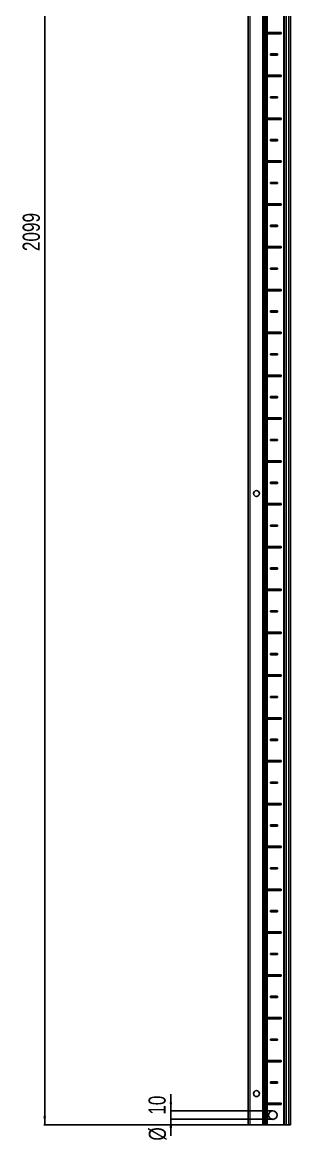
# Model space of a CAD drawing. Header units: millimetres. Extents: x -250 to 5625, y -2447 to 1592.
# Drawn here: x -250 to 62, y -1025 to 281 of the extents above; entities that cross this region are included whole.
import ezdxf

# ---------------------------------------------------------------- set-up
doc = ezdxf.new("R2010")
doc.units = ezdxf.units.MM
doc.layers.add('FORMAT', color=7, linetype='Continuous')
doc.styles.add('SLDTEXTSTYLE0', font='TXT', dxfattribs={"width": 0.75})
doc.dimstyles.new('SLDDIMSTYLE0', dxfattribs={"dimtxt": 20, "dimasz": 10, "dimexe": 0, "dimexo": 0.0625, "dimgap": 5, "dimtad": 2, "dimdec": 1, "dimrnd": 1e-09, "dimzin": 12, "dimdsep": 46, "dimtxsty": 'SLDTEXTSTYLE0', "dimsah": 1, "dimcen": 0.09, "dimadec": 0, "dimazin": 3, "dimtfac": 1, "dimtofl": 0, "dimtmove": 0, "dimatfit": 3, "dimfxl": 0, "dimfrac": 2, "dimtolj": 1, "dimtzin": 12, "dimarcsym": 0})
doc.dimstyles.new('SLDDIMSTYLE1', dxfattribs={"dimtxt": 20, "dimasz": 10, "dimexe": 0, "dimexo": 0.0625, "dimgap": 5, "dimtad": 2, "dimdec": 1, "dimrnd": 1e-09, "dimzin": 12, "dimdsep": 46, "dimtxsty": 'SLDTEXTSTYLE0', "dimsah": 1, "dimcen": 0.09, "dimadec": 0, "dimazin": 3, "dimtfac": 1, "dimtmove": 0, "dimatfit": 0, "dimfxl": 0, "dimfrac": 2, "dimtolj": 1, "dimtzin": 12, "dimarcsym": 0})

# ---------------------------------------------------------------- blocks, each defined once
blk = doc.blocks.new('_D')
at = {"layer": 'FORMAT'}
for p, q in [((35.2, 1092.8), (-225.3, 1092.8)), ((-224.3, 1092.8), (-224.3, -1006.2)), ((35.2, -1006.2), (-225.3, -1006.2))]:
    blk.add_line(p, q, dxfattribs=at)
for points in [[(-224.3, 1092.8), (-225.9, 1082.8), (-222.8, 1082.8)], [(-224.3, -1006.2), (-222.8, -996.2), (-225.9, -996.2)]]:
    blk.add_solid(points, dxfattribs=at)
at = {"layer": 'FORMAT', "insert": (-250.1, 13.7), "char_height": 20, "attachment_point": 1, "rotation": 90, "style": 'SLDTEXTSTYLE0'}
blk.add_mtext('2099', dxfattribs=at)
blk = doc.blocks.new('_D_3')
at = {"layer": 'FORMAT'}
for p, q in [((-77.2, -989.7), (-77.2, -970.5)), ((41.6, -989.7), (-78.2, -989.7)), ((-77.2, -989.7), (-77.2, -999.7)), ((41.6, -999.7), (-78.2, -999.7)), ((-77.2, -999.7), (-77.2, -1019))]:
    blk.add_line(p, q, dxfattribs=at)
for points in [[(-77.2, -989.7), (-75.7, -979.7), (-78.7, -979.7)], [(-77.2, -999.7), (-78.7, -1009.7), (-75.7, -1009.7)]]:
    blk.add_solid(points, dxfattribs=at)
at = {"layer": 'FORMAT', "char_height": 20, "attachment_point": 1, "rotation": 90, "style": 'SLDTEXTSTYLE0'}
for s, insert in [('10', (-103.3, -994.4)), ('%%c', (-103, -1024.6))]:
    blk.add_mtext(s, dxfattribs=dict(at, insert=insert))

msp = doc.modelspace()

# ---------------------------------------------------------------- linework, layer by layer
at = {"color": 7, "linetype": 'Continuous', "lineweight": 25}
for p, q in [((12.79, -1006.24), (12.79, 1092.76)), ((30.79, -1006.24), (30.79, 1092.76)), ((32.58, -1006.24), (32.58, 1092.76)), ((32.62, -1006.24), (32.62, 1092.76)), ((55.29, -1006.24), (55.29, 1092.76)), ((62.49, 1092.76), (62.49, -1006.24)), ((34.75, 268.9), (34.75, 267.61)), ((35.39, 268.26), (34.75, 268.9)), ((35.39, 268.26), (34.75, 267.61)), ((51.64, 269.01), (35.24, 269.01)), ((35.24, 267.51), (51.64, 267.51)), ((50.89, 268.26), (35.39, 268.26)), ((50.89, 268.26), (51.64, 269.01)), ((50.89, 268.26), (51.64, 267.51)), ((51.64, 267.51), (51.64, 269.01)), ((47.14, 244.01), (39.14, 244.01)), ((39.14, 244.01), (39.14, 242.51)), ((39.89, 243.26), (39.14, 244.01)), ((39.89, 243.26), (39.14, 242.51)), ((39.14, 242.51), (47.14, 242.51)), ((46.39, 243.26), (39.89, 243.26)), ((46.39, 243.26), (47.14, 244.01)), ((46.39, 243.26), (47.14, 242.51)), ((47.14, 242.51), (47.14, 244.01)), ((34.75, 218.9), (34.75, 217.61)), ((35.39, 218.26), (34.75, 218.9)), ((35.39, 218.26), (34.75, 217.61)), ((51.64, 219.01), (35.24, 219.01)), ((35.24, 217.51), (51.64, 217.51)), ((50.89, 218.26), (35.39, 218.26)), ((50.89, 218.26), (51.64, 219.01)), ((50.89, 218.26), (51.64, 217.51)), ((51.64, 217.51), (51.64, 219.01)), ((47.14, 194.01), (39.14, 194.01)), ((39.14, 194.01), (39.14, 192.51)), ((39.89, 193.26), (39.14, 194.01)), ((39.89, 193.26), (39.14, 192.51)), ((39.14, 192.51), (47.14, 192.51)), ((46.39, 193.26), (39.89, 193.26)), ((46.39, 193.26), (47.14, 194.01)), ((46.39, 193.26), (47.14, 192.51)), ((47.14, 192.51), (47.14, 194.01)), ((34.75, 168.9), (34.75, 167.61)), ((35.39, 168.26), (34.75, 168.9)), ((35.39, 168.26), (34.75, 167.61)), ((51.64, 169.01), (35.24, 169.01)), ((35.24, 167.51), (51.64, 167.51)), ((50.89, 168.26), (35.39, 168.26)), ((50.89, 168.26), (51.64, 169.01)), ((50.89, 168.26), (51.64, 167.51)), ((51.64, 167.51), (51.64, 169.01)), ((47.14, 144.01), (39.14, 144.01)), ((39.14, 144.01), (39.14, 142.51)), ((39.89, 143.26), (39.14, 144.01)), ((46.39, 143.26), (47.14, 144.01)), ((47.14, 142.51), (47.14, 144.01)), ((39.89, 143.26), (39.14, 142.51)), ((39.14, 142.51), (47.14, 142.51)), ((46.39, 143.26), (39.89, 143.26)), ((46.39, 143.26), (47.14, 142.51)), ((34.75, 118.9), (34.75, 117.61)), ((35.39, 118.26), (34.75, 118.9)), ((35.39, 118.26), (34.75, 117.61)), ((51.64, 119.01), (35.24, 119.01)), ((35.24, 117.51), (51.64, 117.51)), ((50.89, 118.26), (35.39, 118.26)), ((50.89, 118.26), (51.64, 119.01)), ((50.89, 118.26), (51.64, 117.51)), ((51.64, 117.51), (51.64, 119.01)), ((47.14, 94.01), (39.14, 94.01)), ((39.14, 94.01), (39.14, 92.51)), ((39.89, 93.26), (39.14, 94.01)), ((39.89, 93.26), (39.14, 92.51)), ((39.14, 92.51), (47.14, 92.51)), ((46.39, 93.26), (39.89, 93.26)), ((46.39, 93.26), (47.14, 94.01)), ((46.39, 93.26), (47.14, 92.51)), ((47.14, 92.51), (47.14, 94.01)), ((34.75, 68.9), (34.75, 67.61)), ((35.39, 68.26), (34.75, 68.9)), ((35.39, 68.26), (34.75, 67.61)), ((51.64, 69.01), (35.24, 69.01)), ((35.24, 67.51), (51.64, 67.51)), ((50.89, 68.26), (35.39, 68.26)), ((50.89, 68.26), (51.64, 69.01)), ((50.89, 68.26), (51.64, 67.51)), ((51.64, 67.51), (51.64, 69.01)), ((47.14, 44.01), (39.14, 44.01)), ((39.14, 44.01), (39.14, 42.51)), ((39.89, 43.26), (39.14, 44.01)), ((39.89, 43.26), (39.14, 42.51)), ((39.14, 42.51), (47.14, 42.51)), ((46.39, 43.26), (39.89, 43.26)), ((46.39, 43.26), (47.14, 44.01)), ((46.39, 43.26), (47.14, 42.51)), ((47.14, 42.51), (47.14, 44.01)), ((34.75, 18.9), (34.75, 17.61)), ((35.39, 18.26), (34.75, 18.9)), ((35.39, 18.26), (34.75, 17.61)), ((51.64, 19.01), (35.24, 19.01)), ((35.24, 17.51), (51.64, 17.51)), ((50.89, 18.26), (35.39, 18.26)), ((50.89, 18.26), (51.64, 19.01)), ((50.89, 18.26), (51.64, 17.51)), ((51.64, 17.51), (51.64, 19.01)), ((47.14, -5.99), (39.14, -5.99)), ((39.14, -5.99), (39.14, -7.49)), ((39.89, -6.74), (39.14, -5.99)), ((39.89, -6.74), (39.14, -7.49)), ((39.14, -7.49), (47.14, -7.49)), ((46.39, -6.74), (39.89, -6.74)), ((46.39, -6.74), (47.14, -5.99)), ((46.39, -6.74), (47.14, -7.49)), ((47.14, -7.49), (47.14, -5.99)), ((34.75, -31.1), (34.75, -32.39)), ((35.39, -31.74), (34.75, -31.1)), ((35.39, -31.74), (34.75, -32.39)), ((51.64, -30.99), (35.24, -30.99)), ((35.24, -32.49), (51.64, -32.49)), ((50.89, -31.74), (35.39, -31.74)), ((50.89, -31.74), (51.64, -30.99)), ((50.89, -31.74), (51.64, -32.49)), ((51.64, -32.49), (51.64, -30.99)), ((47.14, -55.99), (39.14, -55.99)), ((39.14, -55.99), (39.14, -57.49)), ((39.89, -56.74), (39.14, -55.99)), ((39.89, -56.74), (39.14, -57.49)), ((39.14, -57.49), (47.14, -57.49)), ((46.39, -56.74), (39.89, -56.74)), ((46.39, -56.74), (47.14, -55.99)), ((46.39, -56.74), (47.14, -57.49)), ((47.14, -57.49), (47.14, -55.99)), ((34.75, -81.1), (34.75, -82.39)), ((35.39, -81.74), (34.75, -81.1)), ((35.39, -81.74), (34.75, -82.39)), ((51.64, -80.99), (35.24, -80.99)), ((35.24, -82.49), (51.64, -82.49)), ((50.89, -81.74), (35.39, -81.74)), ((50.89, -81.74), (51.64, -80.99)), ((50.89, -81.74), (51.64, -82.49)), ((51.64, -82.49), (51.64, -80.99)), ((47.14, -105.99), (39.14, -105.99)), ((39.14, -105.99), (39.14, -107.49)), ((39.89, -106.74), (39.14, -105.99)), ((39.89, -106.74), (39.14, -107.49)), ((39.14, -107.49), (47.14, -107.49)), ((46.39, -106.74), (39.89, -106.74)), ((46.39, -106.74), (47.14, -105.99)), ((46.39, -106.74), (47.14, -107.49)), ((47.14, -107.49), (47.14, -105.99)), ((34.75, -131.1), (34.75, -132.39)), ((35.39, -131.74), (34.75, -131.1)), ((35.39, -131.74), (34.75, -132.39)), ((51.64, -130.99), (35.24, -130.99)), ((35.24, -132.49), (51.64, -132.49)), ((50.89, -131.74), (35.39, -131.74)), ((50.89, -131.74), (51.64, -130.99)), ((50.89, -131.74), (51.64, -132.49)), ((51.64, -132.49), (51.64, -130.99)), ((47.14, -155.99), (39.14, -155.99)), ((39.14, -155.99), (39.14, -157.49)), ((39.89, -156.74), (39.14, -155.99)), ((46.39, -156.74), (47.14, -155.99)), ((47.14, -157.49), (47.14, -155.99)), ((39.89, -156.74), (39.14, -157.49)), ((39.14, -157.49), (47.14, -157.49)), ((46.39, -156.74), (39.89, -156.74)), ((46.39, -156.74), (47.14, -157.49)), ((34.75, -181.1), (34.75, -182.39)), ((35.39, -181.74), (34.75, -181.1)), ((35.39, -181.74), (34.75, -182.39)), ((51.64, -180.99), (35.24, -180.99)), ((35.24, -182.49), (51.64, -182.49)), ((50.89, -181.74), (35.39, -181.74)), ((50.89, -181.74), (51.64, -180.99)), ((50.89, -181.74), (51.64, -182.49)), ((51.64, -182.49), (51.64, -180.99)), ((47.14, -205.99), (39.14, -205.99)), ((39.14, -205.99), (39.14, -207.49)), ((39.89, -206.74), (39.14, -205.99)), ((39.89, -206.74), (39.14, -207.49)), ((39.14, -207.49), (47.14, -207.49)), ((46.39, -206.74), (39.89, -206.74)), ((46.39, -206.74), (47.14, -205.99)), ((46.39, -206.74), (47.14, -207.49)), ((47.14, -207.49), (47.14, -205.99)), ((34.75, -231.1), (34.75, -232.39)), ((35.39, -231.74), (34.75, -231.1)), ((35.39, -231.74), (34.75, -232.39)), ((51.64, -230.99), (35.24, -230.99)), ((35.24, -232.49), (51.64, -232.49)), ((50.89, -231.74), (35.39, -231.74)), ((50.89, -231.74), (51.64, -230.99)), ((50.89, -231.74), (51.64, -232.49)), ((51.64, -232.49), (51.64, -230.99)), ((47.14, -255.99), (39.14, -255.99)), ((39.14, -255.99), (39.14, -257.49)), ((39.89, -256.74), (39.14, -255.99)), ((39.89, -256.74), (39.14, -257.49)), ((39.14, -257.49), (47.14, -257.49)), ((46.39, -256.74), (39.89, -256.74)), ((46.39, -256.74), (47.14, -255.99)), ((46.39, -256.74), (47.14, -257.49)), ((47.14, -257.49), (47.14, -255.99)), ((34.75, -281.1), (34.75, -282.39)), ((35.39, -281.74), (34.75, -281.1)), ((35.39, -281.74), (34.75, -282.39)), ((51.64, -280.99), (35.24, -280.99)), ((35.24, -282.49), (51.64, -282.49)), ((50.89, -281.74), (35.39, -281.74)), ((50.89, -281.74), (51.64, -280.99)), ((50.89, -281.74), (51.64, -282.49)), ((51.64, -282.49), (51.64, -280.99)), ((47.14, -305.99), (39.14, -305.99)), ((39.14, -305.99), (39.14, -307.49)), ((39.89, -306.74), (39.14, -305.99)), ((39.89, -306.74), (39.14, -307.49)), ((39.14, -307.49), (47.14, -307.49)), ((46.39, -306.74), (39.89, -306.74)), ((46.39, -306.74), (47.14, -305.99)), ((46.39, -306.74), (47.14, -307.49)), ((47.14, -307.49), (47.14, -305.99)), ((34.75, -331.1), (34.75, -332.39)), ((35.39, -331.74), (34.75, -331.1)), ((35.39, -331.74), (34.75, -332.39)), ((51.64, -330.99), (35.24, -330.99)), ((35.24, -332.49), (51.64, -332.49)), ((50.89, -331.74), (35.39, -331.74)), ((50.89, -331.74), (51.64, -330.99)), ((50.89, -331.74), (51.64, -332.49)), ((51.64, -332.49), (51.64, -330.99)), ((47.14, -355.99), (39.14, -355.99)), ((39.14, -355.99), (39.14, -357.49)), ((39.89, -356.74), (39.14, -355.99)), ((39.89, -356.74), (39.14, -357.49)), ((39.14, -357.49), (47.14, -357.49)), ((46.39, -356.74), (39.89, -356.74)), ((46.39, -356.74), (47.14, -355.99)), ((46.39, -356.74), (47.14, -357.49)), ((47.14, -357.49), (47.14, -355.99)), ((34.75, -381.1), (34.75, -382.39)), ((35.39, -381.74), (34.75, -381.1)), ((35.39, -381.74), (34.75, -382.39)), ((51.64, -380.99), (35.24, -380.99)), ((35.24, -382.49), (51.64, -382.49)), ((50.89, -381.74), (35.39, -381.74)), ((50.89, -381.74), (51.64, -380.99)), ((50.89, -381.74), (51.64, -382.49)), ((51.64, -382.49), (51.64, -380.99)), ((47.14, -405.99), (39.14, -405.99)), ((39.14, -405.99), (39.14, -407.49)), ((39.89, -406.74), (39.14, -405.99)), ((39.89, -406.74), (39.14, -407.49)), ((39.14, -407.49), (47.14, -407.49)), ((46.39, -406.74), (39.89, -406.74)), ((46.39, -406.74), (47.14, -405.99)), ((46.39, -406.74), (47.14, -407.49)), ((47.14, -407.49), (47.14, -405.99)), ((34.75, -431.1), (34.75, -432.39)), ((35.39, -431.74), (34.75, -431.1)), ((35.39, -431.74), (34.75, -432.39)), ((51.64, -430.99), (35.24, -430.99)), ((35.24, -432.49), (51.64, -432.49)), ((50.89, -431.74), (35.39, -431.74)), ((50.89, -431.74), (51.64, -430.99)), ((50.89, -431.74), (51.64, -432.49)), ((51.64, -432.49), (51.64, -430.99)), ((47.14, -455.99), (39.14, -455.99)), ((39.14, -455.99), (39.14, -457.49)), ((39.89, -456.74), (39.14, -455.99)), ((39.89, -456.74), (39.14, -457.49)), ((46.39, -456.74), (39.89, -456.74)), ((46.39, -456.74), (47.14, -455.99)), ((46.39, -456.74), (47.14, -457.49)), ((47.14, -457.49), (47.14, -455.99)), ((39.14, -457.49), (47.14, -457.49)), ((34.75, -481.1), (34.75, -482.39)), ((35.39, -481.74), (34.75, -481.1)), ((35.39, -481.74), (34.75, -482.39)), ((51.64, -480.99), (35.24, -480.99)), ((35.24, -482.49), (51.64, -482.49)), ((50.89, -481.74), (35.39, -481.74)), ((50.89, -481.74), (51.64, -480.99)), ((50.89, -481.74), (51.64, -482.49)), ((51.64, -482.49), (51.64, -480.99)), ((47.14, -505.99), (39.14, -505.99)), ((39.14, -505.99), (39.14, -507.49)), ((39.89, -506.74), (39.14, -505.99)), ((39.89, -506.74), (39.14, -507.49)), ((39.14, -507.49), (47.14, -507.49)), ((46.39, -506.74), (39.89, -506.74)), ((46.39, -506.74), (47.14, -505.99)), ((46.39, -506.74), (47.14, -507.49)), ((47.14, -507.49), (47.14, -505.99)), ((34.75, -531.1), (34.75, -532.39)), ((35.39, -531.74), (34.75, -531.1)), ((35.39, -531.74), (34.75, -532.39)), ((51.64, -530.99), (35.24, -530.99)), ((35.24, -532.49), (51.64, -532.49)), ((50.89, -531.74), (35.39, -531.74)), ((50.89, -531.74), (51.64, -530.99)), ((50.89, -531.74), (51.64, -532.49)), ((51.64, -532.49), (51.64, -530.99)), ((47.14, -555.99), (39.14, -555.99)), ((39.14, -555.99), (39.14, -557.49)), ((39.89, -556.74), (39.14, -555.99)), ((39.89, -556.74), (39.14, -557.49)), ((39.14, -557.49), (47.14, -557.49)), ((46.39, -556.74), (39.89, -556.74)), ((46.39, -556.74), (47.14, -555.99)), ((46.39, -556.74), (47.14, -557.49)), ((47.14, -557.49), (47.14, -555.99)), ((34.75, -581.1), (34.75, -582.39)), ((35.39, -581.74), (34.75, -581.1)), ((35.39, -581.74), (34.75, -582.39)), ((51.64, -580.99), (35.24, -580.99)), ((35.24, -582.49), (51.64, -582.49)), ((50.89, -581.74), (35.39, -581.74)), ((50.89, -581.74), (51.64, -580.99)), ((50.89, -581.74), (51.64, -582.49)), ((51.64, -582.49), (51.64, -580.99)), ((47.14, -605.99), (39.14, -605.99)), ((39.14, -605.99), (39.14, -607.49)), ((39.89, -606.74), (39.14, -605.99)), ((39.89, -606.74), (39.14, -607.49)), ((39.14, -607.49), (47.14, -607.49)), ((46.39, -606.74), (39.89, -606.74)), ((46.39, -606.74), (47.14, -605.99)), ((46.39, -606.74), (47.14, -607.49)), ((47.14, -607.49), (47.14, -605.99)), ((34.75, -631.1), (34.75, -632.39)), ((35.39, -631.74), (34.75, -631.1)), ((35.39, -631.74), (34.75, -632.39)), ((51.64, -630.99), (35.24, -630.99)), ((35.24, -632.49), (51.64, -632.49)), ((50.89, -631.74), (35.39, -631.74)), ((50.89, -631.74), (51.64, -630.99)), ((50.89, -631.74), (51.64, -632.49)), ((51.64, -632.49), (51.64, -630.99)), ((47.14, -655.99), (39.14, -655.99)), ((39.14, -655.99), (39.14, -657.49)), ((39.89, -656.74), (39.14, -655.99)), ((39.89, -656.74), (39.14, -657.49)), ((39.14, -657.49), (47.14, -657.49)), ((46.39, -656.74), (39.89, -656.74)), ((46.39, -656.74), (47.14, -655.99)), ((46.39, -656.74), (47.14, -657.49)), ((47.14, -657.49), (47.14, -655.99)), ((34.75, -681.1), (34.75, -682.39)), ((35.39, -681.74), (34.75, -681.1)), ((35.39, -681.74), (34.75, -682.39)), ((51.64, -680.99), (35.24, -680.99)), ((35.24, -682.49), (51.64, -682.49)), ((50.89, -681.74), (35.39, -681.74)), ((50.89, -681.74), (51.64, -680.99)), ((50.89, -681.74), (51.64, -682.49)), ((51.64, -682.49), (51.64, -680.99)), ((47.14, -705.99), (39.14, -705.99)), ((39.14, -705.99), (39.14, -707.49)), ((39.89, -706.74), (39.14, -705.99)), ((39.89, -706.74), (39.14, -707.49)), ((39.14, -707.49), (47.14, -707.49)), ((46.39, -706.74), (39.89, -706.74)), ((46.39, -706.74), (47.14, -705.99)), ((46.39, -706.74), (47.14, -707.49)), ((47.14, -707.49), (47.14, -705.99)), ((51.64, -730.99), (35.24, -730.99)), ((50.89, -731.74), (51.64, -730.99)), ((51.64, -732.49), (51.64, -730.99)), ((34.75, -731.1), (34.75, -732.39)), ((35.39, -731.74), (34.75, -731.1)), ((35.39, -731.74), (34.75, -732.39)), ((35.24, -732.49), (51.64, -732.49)), ((50.89, -731.74), (35.39, -731.74)), ((50.89, -731.74), (51.64, -732.49)), ((47.14, -755.99), (39.14, -755.99)), ((39.14, -755.99), (39.14, -757.49)), ((39.89, -756.74), (39.14, -755.99)), ((39.89, -756.74), (39.14, -757.49)), ((46.39, -756.74), (39.89, -756.74)), ((46.39, -756.74), (47.14, -755.99)), ((46.39, -756.74), (47.14, -757.49)), ((47.14, -757.49), (47.14, -755.99)), ((39.14, -757.49), (47.14, -757.49)), ((34.75, -781.1), (34.75, -782.39)), ((35.39, -781.74), (34.75, -781.1)), ((35.39, -781.74), (34.75, -782.39)), ((51.64, -780.99), (35.24, -780.99)), ((35.24, -782.49), (51.64, -782.49)), ((50.89, -781.74), (35.39, -781.74)), ((50.89, -781.74), (51.64, -780.99)), ((50.89, -781.74), (51.64, -782.49)), ((51.64, -782.49), (51.64, -780.99)), ((47.14, -805.99), (39.14, -805.99)), ((39.14, -805.99), (39.14, -807.49)), ((39.89, -806.74), (39.14, -805.99)), ((39.89, -806.74), (39.14, -807.49)), ((39.14, -807.49), (47.14, -807.49)), ((46.39, -806.74), (39.89, -806.74)), ((46.39, -806.74), (47.14, -805.99)), ((46.39, -806.74), (47.14, -807.49)), ((47.14, -807.49), (47.14, -805.99)), ((34.75, -831.1), (34.75, -832.39)), ((35.39, -831.74), (34.75, -831.1)), ((35.39, -831.74), (34.75, -832.39)), ((51.64, -830.99), (35.24, -830.99)), ((35.24, -832.49), (51.64, -832.49)), ((50.89, -831.74), (35.39, -831.74)), ((50.89, -831.74), (51.64, -830.99)), ((50.89, -831.74), (51.64, -832.49)), ((51.64, -832.49), (51.64, -830.99)), ((47.14, -855.99), (39.14, -855.99)), ((39.14, -855.99), (39.14, -857.49)), ((39.89, -856.74), (39.14, -855.99)), ((39.89, -856.74), (39.14, -857.49)), ((39.14, -857.49), (47.14, -857.49)), ((46.39, -856.74), (39.89, -856.74)), ((46.39, -856.74), (47.14, -855.99)), ((46.39, -856.74), (47.14, -857.49)), ((47.14, -857.49), (47.14, -855.99)), ((34.75, -881.1), (34.75, -882.39)), ((35.39, -881.74), (34.75, -881.1)), ((35.39, -881.74), (34.75, -882.39)), ((51.64, -880.99), (35.24, -880.99)), ((35.24, -882.49), (51.64, -882.49)), ((50.89, -881.74), (35.39, -881.74)), ((50.89, -881.74), (51.64, -880.99)), ((50.89, -881.74), (51.64, -882.49)), ((51.64, -882.49), (51.64, -880.99)), ((47.14, -905.99), (39.14, -905.99)), ((39.14, -905.99), (39.14, -907.49)), ((39.89, -906.74), (39.14, -905.99)), ((39.89, -906.74), (39.14, -907.49)), ((39.14, -907.49), (47.14, -907.49)), ((46.39, -906.74), (39.89, -906.74)), ((46.39, -906.74), (47.14, -905.99)), ((46.39, -906.74), (47.14, -907.49)), ((47.14, -907.49), (47.14, -905.99)), ((34.75, -931.1), (34.75, -932.39)), ((35.39, -931.74), (34.75, -931.1)), ((35.39, -931.74), (34.75, -932.39)), ((51.64, -930.99), (35.24, -930.99)), ((35.24, -932.49), (51.64, -932.49)), ((50.89, -931.74), (35.39, -931.74)), ((50.89, -931.74), (51.64, -930.99)), ((50.89, -931.74), (51.64, -932.49)), ((51.64, -932.49), (51.64, -930.99)), ((39.89, -956.74), (39.14, -955.99)), ((47.14, -955.99), (39.14, -955.99)), ((39.14, -955.99), (39.14, -957.49)), ((39.89, -956.74), (39.14, -957.49)), ((39.14, -957.49), (47.14, -957.49)), ((46.39, -956.74), (39.89, -956.74)), ((46.39, -956.74), (47.14, -955.99)), ((46.39, -956.74), (47.14, -957.49)), ((47.14, -957.49), (47.14, -955.99)), ((35.39, -981.74), (34.75, -981.1)), ((34.75, -981.1), (34.75, -982.39)), ((35.39, -981.74), (34.75, -982.39)), ((51.64, -980.99), (35.24, -980.99)), ((35.24, -982.49), (51.64, -982.49)), ((50.89, -981.74), (35.39, -981.74)), ((50.89, -981.74), (51.64, -980.99)), ((50.89, -981.74), (51.64, -982.49)), ((51.64, -982.49), (51.64, -980.99)), ((14.79, -1006.24), (12.79, -1006.24)), ((30.14, -1006.24), (14.79, -1006.24)), ((30.79, -1006.24), (30.14, -1006.24)), ((31.38, -1006.24), (30.79, -1006.24)), ((32.58, -1006.24), (31.38, -1006.24)), ((32.62, -1006.24), (32.58, -1006.24)), ((33.82, -1006.24), (32.62, -1006.24)), ((35.24, -1006.24), (33.82, -1006.24)), ((54.64, -1006.24), (35.24, -1006.24)), ((55.29, -1006.24), (54.64, -1006.24)), ((57.29, -1006.24), (55.29, -1006.24)), ((60.49, -1006.24), (57.29, -1006.24)), ((62.49, -1006.24), (60.49, -1006.24))]:
    msp.add_line(p, q, dxfattribs=at)
at = {"color": 8, "linetype": 'Continuous', "lineweight": 18}
for p, q in [((14.79, 1092.76), (14.79, -1006.24)), ((30.14, -1006.24), (30.14, 1092.76)), ((31.38, 1092.76), (31.38, -1006.24)), ((33.82, -1006.24), (33.82, 1092.76)), ((54.64, -1006.24), (54.64, 1092.76)), ((57.29, 1092.76), (57.29, -1006.24)), ((60.49, -1006.24), (60.49, 1092.76)), ((35.24, 317.51), (35.24, 269.01)), ((35.24, 267.51), (35.24, 219.01)), ((35.24, 217.51), (35.24, 169.01)), ((35.24, 167.51), (35.24, 119.01)), ((35.24, 117.51), (35.24, 69.01)), ((35.24, 67.51), (35.24, 19.01)), ((35.24, 17.51), (35.24, -30.99)), ((35.24, -32.49), (35.24, -80.99)), ((35.24, -82.49), (35.24, -130.99)), ((35.24, -132.49), (35.24, -180.99)), ((35.24, -182.49), (35.24, -230.99)), ((35.24, -232.49), (35.24, -280.99)), ((35.24, -282.49), (35.24, -330.99)), ((35.24, -332.49), (35.24, -380.99)), ((35.24, -382.49), (35.24, -430.99)), ((35.24, -432.49), (35.24, -480.99)), ((35.24, -482.49), (35.24, -530.99)), ((35.24, -532.49), (35.24, -580.99)), ((35.24, -582.49), (35.24, -630.99)), ((35.24, -632.49), (35.24, -680.99)), ((35.24, -682.49), (35.24, -730.99)), ((35.24, -732.49), (35.24, -780.99)), ((35.24, -782.49), (35.24, -830.99)), ((35.24, -832.49), (35.24, -880.99)), ((35.24, -882.49), (35.24, -930.99)), ((35.24, -932.49), (35.24, -980.99)), ((35.24, -982.49), (35.24, -1006.24))]:
    msp.add_line(p, q, dxfattribs=at)
at = {"color": 7, "linetype": 'Continuous', "lineweight": 25}
for centre, radius in [((22.64, -269.24), 3.5), ((22.64, -969.74), 3.5), ((41.64, -994.74), 5)]:
    msp.add_circle(centre, radius, dxfattribs=at)
for centre, start_param, end_param in [((35.24, 265.54), 0, 0.2482694), ((35.24, 270.97), 2.8933233, 3.1415927), ((35.24, 215.54), 0, 0.2482694), ((35.24, 220.97), 2.8933233, 3.1415927), ((35.24, 165.54), 0, 0.2482694), ((35.24, 170.97), 2.8933233, 3.1415927), ((35.24, 115.54), 0, 0.2482694), ((35.24, 120.97), 2.8933233, 3.1415927), ((35.24, 65.54), 0, 0.2482694), ((35.24, 70.97), 2.8933233, 3.1415927), ((35.24, 15.54), 0, 0.2482694), ((35.24, 20.97), 2.8933233, 3.1415927), ((35.24, -34.46), 0, 0.2482694), ((35.24, -29.03), 2.8933233, 3.1415927), ((35.24, -84.46), 0, 0.2482694), ((35.24, -79.03), 2.8933233, 3.1415927), ((35.24, -134.46), 0, 0.2482694), ((35.24, -129.03), 2.8933233, 3.1415927), ((35.24, -184.46), 0, 0.2482694), ((35.24, -179.03), 2.8933233, 3.1415927), ((35.24, -234.46), 0, 0.2482694), ((35.24, -229.03), 2.8933233, 3.1415927), ((35.24, -284.46), 0, 0.2482694), ((35.24, -279.03), 2.8933233, 3.1415927), ((35.24, -334.46), 0, 0.2482694), ((35.24, -329.03), 2.8933233, 3.1415927), ((35.24, -384.46), 0, 0.2482694), ((35.24, -379.03), 2.8933233, 3.1415927), ((35.24, -434.46), 0, 0.2482694), ((35.24, -429.03), 2.8933233, 3.1415927), ((35.24, -484.46), 0, 0.2482694), ((35.24, -479.03), 2.8933233, 3.1415927), ((35.24, -534.46), 0, 0.2482694), ((35.24, -529.03), 2.8933233, 3.1415927), ((35.24, -584.46), 0, 0.2482694), ((35.24, -579.03), 2.8933233, 3.1415927), ((35.24, -634.46), 0, 0.2482694), ((35.24, -629.03), 2.8933233, 3.1415927), ((35.24, -684.46), 0, 0.2482694), ((35.24, -679.03), 2.8933233, 3.1415927), ((35.24, -734.46), 0, 0.2482694), ((35.24, -729.03), 2.8933233, 3.1415927), ((35.24, -784.46), 0, 0.2482694), ((35.24, -779.03), 2.8933233, 3.1415927), ((35.24, -834.46), 0, 0.2482694), ((35.24, -829.03), 2.8933233, 3.1415927), ((35.24, -884.46), 0, 0.2482694), ((35.24, -879.03), 2.8933233, 3.1415927), ((35.24, -934.46), 0, 0.2482694), ((35.24, -929.03), 2.8933233, 3.1415927), ((35.24, -984.46), 0, 0.2482694), ((35.24, -979.03), 2.8933233, 3.1415927)]:
    msp.add_ellipse(centre, major_axis=(0, 3.46), ratio=0.5773503, start_param=start_param, end_param=end_param, dxfattribs=at)

# ---------------------------------------------------------------- dimensions: what is measured, and where the dimension line sits
at = {"layer": 'FORMAT'}
dim = msp.add_linear_dim(base=(-224.34, -1006.24), p1=(35.24, 1092.76), p2=(35.24, -1006.24), angle=90, dimstyle='SLDDIMSTYLE0', dxfattribs=at)
dim.commit()
dim.dimension.update_dxf_attribs({"geometry": '_D', "text_midpoint": (-224.34, 43.26), "dimtype": 160})
dim = msp.add_linear_dim(base=(-77.21, -999.74), p1=(41.64, -989.74), p2=(41.64, -999.74), angle=90, text='%%c<>', dimstyle='SLDDIMSTYLE1', dxfattribs=at)
dim.commit()
dim.dimension.update_dxf_attribs({"geometry": '_D_3', "text_midpoint": (-77.21, -994.74), "dimtype": 160})

doc.saveas('drawing.dxf')
